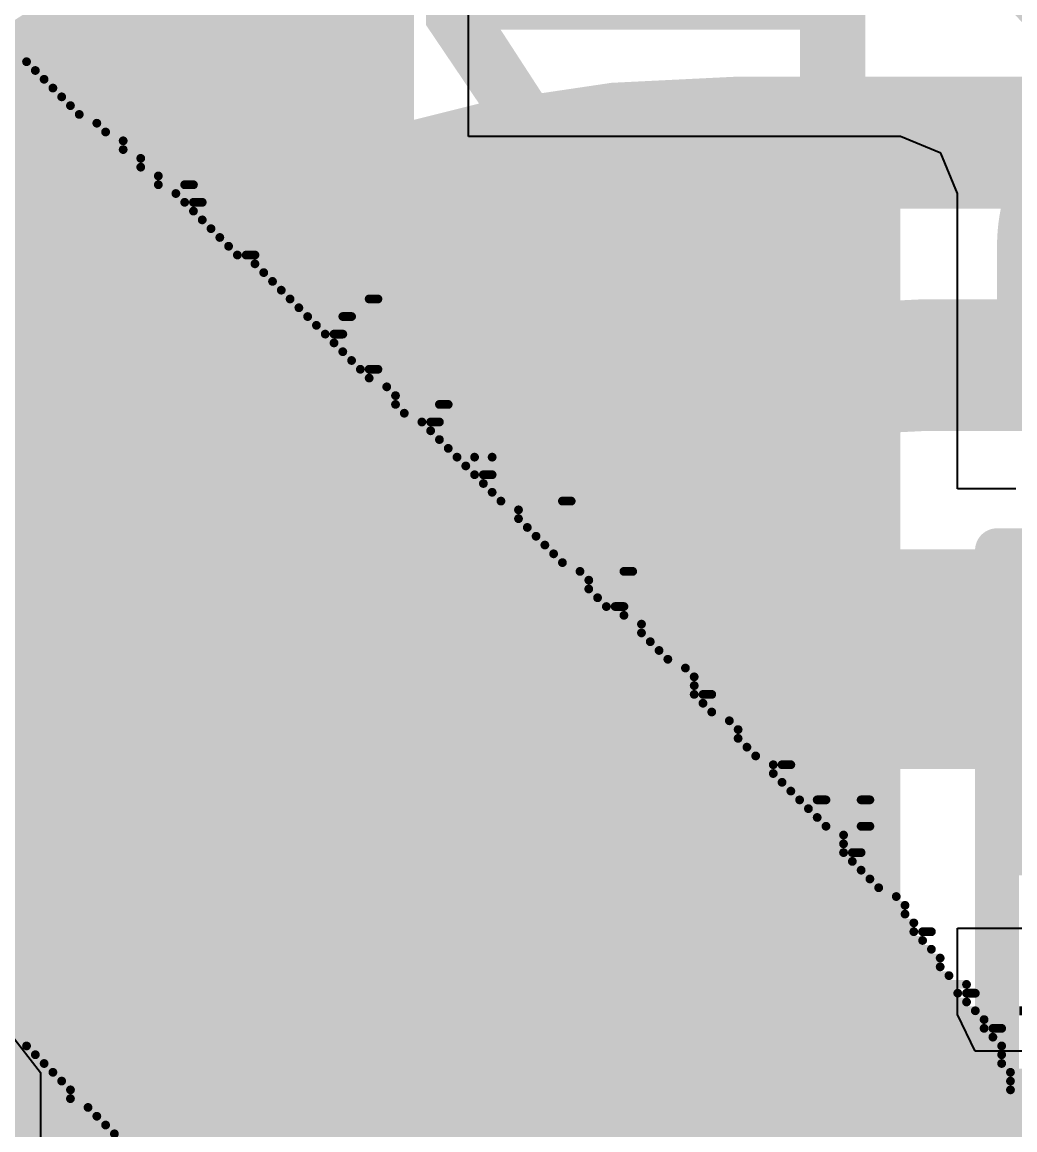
# Model space of a CAD drawing. Header units: inches. Extents: x -0.9 to 13.3, y -2.2 to 2.7.
# Drawn here: x 1.2109 to 1.3239, y -0.3026 to -0.1765 of the extents above; entities that cross this region are included whole.
import ezdxf

# ---------------------------------------------------------------- set-up
doc = ezdxf.new("R2010")
doc.units = ezdxf.units.IN
doc.header["$MEASUREMENT"] = 0
for name, color, linetype in [('Board Outline', 216, 'Continuous'), ('Bottom Layer', 5, 'Continuous'), ('Bottom Overlay', 54, 'Continuous'), ('Dimension', 6, 'Continuous'), ('Drill Drawing', 1, 'Continuous'), ('Top Layer', 1, 'Continuous'), ('Top Overlay', 2, 'Continuous'), ('Top Paste', 8, 'Continuous'), ('Top Solder', 216, 'Continuous'), ('Via Holes', 16, 'Continuous')]:
    doc.layers.add(name, color=color, linetype=linetype)
doc.styles.add('Arial', font='', dxfattribs={"height": 0.2})
doc.styles.add('Arial_Bold', font='', dxfattribs={"height": 0.2})
doc.styles.get('Arial').set_extended_font_data('Arial')
doc.styles.get('Arial_Bold').set_extended_font_data('Arial', bold=True)

# ---------------------------------------------------------------- blocks, each defined once
blk = doc.blocks.new('S______B______54')
at = {"layer": 'Top Layer'}
for points in [[(-0.045, -0.0175), (-0.045, 0.0175), (-0.015, 0.0175), (-0.015, -0.0175)], [(0.015, -0.0175), (0.015, 0.0175), (0.045, 0.0175), (0.045, -0.0175)]]:
    blk.add_hatch(color=1, dxfattribs=at).paths.add_polyline_path(points)
at = {"layer": 'Top Paste'}
for points in [[(-0.045, -0.0175), (-0.045, 0.0175), (-0.015, 0.0175), (-0.015, -0.0175)], [(0.015, -0.0175), (0.015, 0.0175), (0.045, 0.0175), (0.045, -0.0175)]]:
    blk.add_hatch(color=8, dxfattribs=at).paths.add_polyline_path(points)
at = {"layer": 'Top Solder'}
for points in [[(-0.049, -0.0215), (-0.049, 0.0215), (-0.011, 0.0215), (-0.011, -0.0215)], [(0.011, -0.0215), (0.011, 0.0215), (0.049, 0.0215), (0.049, -0.0215)]]:
    blk.add_hatch(color=216, dxfattribs=at).paths.add_polyline_path(points)
at = {"layer": 'Top Overlay'}
for points in [[(-0.05, 0.022, 0.005, 0.005, 0), (-0.05, -0.022, 0.005, 0.005, 0)], [(-0.05, 0.022, 0.005, 0.005, 0), (0.05, 0.022, 0.005, 0.005, 0)], [(0.05, 0.022, 0.005, 0.005, 0), (0.05, -0.022, 0.005, 0.005, 0)], [(-0.05, -0.022, 0.005, 0.005, 0), (0.05, -0.022, 0.005, 0.005, 0)]]:
    blk.add_lwpolyline(points, format="xyseb", dxfattribs=at)
for points in [[(-0.05125, 0.022, 0.0025, 0.0025, 1), (-0.04875, 0.022, 0.0025, 0.0025, 1)], [(-0.05125, 0.022, 0.0025, 0.0025, 1), (-0.04875, 0.022, 0.0025, 0.0025, 1)], [(0.04875, 0.022, 0.0025, 0.0025, 1), (0.05125, 0.022, 0.0025, 0.0025, 1)], [(0.04875, 0.022, 0.0025, 0.0025, 1), (0.05125, 0.022, 0.0025, 0.0025, 1)], [(-0.05125, -0.022, 0.0025, 0.0025, 1), (-0.04875, -0.022, 0.0025, 0.0025, 1)], [(-0.05125, -0.022, 0.0025, 0.0025, 1), (-0.04875, -0.022, 0.0025, 0.0025, 1)], [(0.04875, -0.022, 0.0025, 0.0025, 1), (0.05125, -0.022, 0.0025, 0.0025, 1)], [(0.04875, -0.022, 0.0025, 0.0025, 1), (0.05125, -0.022, 0.0025, 0.0025, 1)]]:
    blk.add_lwpolyline(points, format="xyseb", close=True, dxfattribs=at)
blk = doc.blocks.new('S______B______55')
at = {"layer": 'Top Layer'}
for points in [[(-0.045, -0.0175), (-0.045, 0.0175), (-0.015, 0.0175), (-0.015, -0.0175)], [(0.015, -0.0175), (0.015, 0.0175), (0.045, 0.0175), (0.045, -0.0175)]]:
    blk.add_hatch(color=1, dxfattribs=at).paths.add_polyline_path(points)
at = {"layer": 'Top Paste'}
for points in [[(-0.045, -0.0175), (-0.045, 0.0175), (-0.015, 0.0175), (-0.015, -0.0175)], [(0.015, -0.0175), (0.015, 0.0175), (0.045, 0.0175), (0.045, -0.0175)]]:
    blk.add_hatch(color=8, dxfattribs=at).paths.add_polyline_path(points)
at = {"layer": 'Top Solder'}
for points in [[(-0.049, -0.0215), (-0.049, 0.0215), (-0.011, 0.0215), (-0.011, -0.0215)], [(0.011, -0.0215), (0.011, 0.0215), (0.049, 0.0215), (0.049, -0.0215)]]:
    blk.add_hatch(color=216, dxfattribs=at).paths.add_polyline_path(points)
at = {"layer": 'Top Overlay'}
for points in [[(-0.05, 0.022, 0.005, 0.005, 0), (-0.05, -0.022, 0.005, 0.005, 0)], [(-0.05, 0.022, 0.005, 0.005, 0), (0.05, 0.022, 0.005, 0.005, 0)], [(0.05, 0.022, 0.005, 0.005, 0), (0.05, -0.022, 0.005, 0.005, 0)], [(-0.05, -0.022, 0.005, 0.005, 0), (0.05, -0.022, 0.005, 0.005, 0)]]:
    blk.add_lwpolyline(points, format="xyseb", dxfattribs=at)
for points in [[(-0.05125, 0.022, 0.0025, 0.0025, 1), (-0.04875, 0.022, 0.0025, 0.0025, 1)], [(-0.05125, 0.022, 0.0025, 0.0025, 1), (-0.04875, 0.022, 0.0025, 0.0025, 1)], [(0.04875, 0.022, 0.0025, 0.0025, 1), (0.05125, 0.022, 0.0025, 0.0025, 1)], [(0.04875, 0.022, 0.0025, 0.0025, 1), (0.05125, 0.022, 0.0025, 0.0025, 1)], [(-0.05125, -0.022, 0.0025, 0.0025, 1), (-0.04875, -0.022, 0.0025, 0.0025, 1)], [(-0.05125, -0.022, 0.0025, 0.0025, 1), (-0.04875, -0.022, 0.0025, 0.0025, 1)], [(0.04875, -0.022, 0.0025, 0.0025, 1), (0.05125, -0.022, 0.0025, 0.0025, 1)], [(0.04875, -0.022, 0.0025, 0.0025, 1), (0.05125, -0.022, 0.0025, 0.0025, 1)]]:
    blk.add_lwpolyline(points, format="xyseb", close=True, dxfattribs=at)
blk = doc.blocks.new('R___0603_56')
at = {"layer": 'Top Layer'}
for points in [[(-0.015, 0.0175), (-0.015, -0.0175), (-0.045, -0.0175), (-0.045, 0.0175)], [(0.045, 0.0175), (0.045, -0.0175), (0.015, -0.0175), (0.015, 0.0175)]]:
    blk.add_hatch(color=1, dxfattribs=at).paths.add_polyline_path(points)
at = {"layer": 'Top Paste'}
for points in [[(-0.015, 0.0175), (-0.015, -0.0175), (-0.045, -0.0175), (-0.045, 0.0175)], [(0.045, 0.0175), (0.045, -0.0175), (0.015, -0.0175), (0.015, 0.0175)]]:
    blk.add_hatch(color=8, dxfattribs=at).paths.add_polyline_path(points)
at = {"layer": 'Top Solder'}
for points in [[(-0.011, 0.0215), (-0.011, -0.0215), (-0.049, -0.0215), (-0.049, 0.0215)], [(0.049, 0.0215), (0.049, -0.0215), (0.011, -0.0215), (0.011, 0.0215)]]:
    blk.add_hatch(color=216, dxfattribs=at).paths.add_polyline_path(points)
at = {"layer": 'Top Overlay'}
for points in [[(-0.048, 0.021, 0.005, 0.005, 0), (0.048, 0.021, 0.005, 0.005, 0)], [(-0.048, 0.021, 0.005, 0.005, 0), (-0.048, -0.021, 0.005, 0.005, 0)], [(0.048, 0.021, 0.005, 0.005, 0), (0.048, -0.021, 0.005, 0.005, 0)], [(-0.048, -0.021, 0.005, 0.005, 0), (0.048, -0.021, 0.005, 0.005, 0)]]:
    blk.add_lwpolyline(points, format="xyseb", dxfattribs=at)
for points in [[(-0.04925, 0.021, 0.0025, 0.0025, 1), (-0.04675, 0.021, 0.0025, 0.0025, 1)], [(-0.04925, 0.021, 0.0025, 0.0025, 1), (-0.04675, 0.021, 0.0025, 0.0025, 1)], [(0.04675, 0.021, 0.0025, 0.0025, 1), (0.04925, 0.021, 0.0025, 0.0025, 1)], [(0.04675, 0.021, 0.0025, 0.0025, 1), (0.04925, 0.021, 0.0025, 0.0025, 1)], [(-0.04925, -0.021, 0.0025, 0.0025, 1), (-0.04675, -0.021, 0.0025, 0.0025, 1)], [(-0.04925, -0.021, 0.0025, 0.0025, 1), (-0.04675, -0.021, 0.0025, 0.0025, 1)], [(0.04675, -0.021, 0.0025, 0.0025, 1), (0.04925, -0.021, 0.0025, 0.0025, 1)], [(0.04675, -0.021, 0.0025, 0.0025, 1), (0.04925, -0.021, 0.0025, 0.0025, 1)]]:
    blk.add_lwpolyline(points, format="xyseb", close=True, dxfattribs=at)
blk = doc.blocks.new('R___0603_57')
at = {"layer": 'Top Layer'}
for points in [[(-0.015, 0.0175), (-0.015, -0.0175), (-0.045, -0.0175), (-0.045, 0.0175)], [(0.045, 0.0175), (0.045, -0.0175), (0.015, -0.0175), (0.015, 0.0175)]]:
    blk.add_hatch(color=1, dxfattribs=at).paths.add_polyline_path(points)
at = {"layer": 'Top Paste'}
for points in [[(-0.015, 0.0175), (-0.015, -0.0175), (-0.045, -0.0175), (-0.045, 0.0175)], [(0.045, 0.0175), (0.045, -0.0175), (0.015, -0.0175), (0.015, 0.0175)]]:
    blk.add_hatch(color=8, dxfattribs=at).paths.add_polyline_path(points)
at = {"layer": 'Top Solder'}
for points in [[(-0.011, 0.0215), (-0.011, -0.0215), (-0.049, -0.0215), (-0.049, 0.0215)], [(0.049, 0.0215), (0.049, -0.0215), (0.011, -0.0215), (0.011, 0.0215)]]:
    blk.add_hatch(color=216, dxfattribs=at).paths.add_polyline_path(points)
at = {"layer": 'Top Overlay'}
for points in [[(-0.048, 0.021, 0.005, 0.005, 0), (-0.048, -0.021, 0.005, 0.005, 0)], [(-0.048, 0.021, 0.005, 0.005, 0), (0.048, 0.021, 0.005, 0.005, 0)], [(0.048, 0.021, 0.005, 0.005, 0), (0.048, -0.021, 0.005, 0.005, 0)], [(-0.048, -0.021, 0.005, 0.005, 0), (0.048, -0.021, 0.005, 0.005, 0)]]:
    blk.add_lwpolyline(points, format="xyseb", dxfattribs=at)
for points in [[(-0.04925, 0.021, 0.0025, 0.0025, 1), (-0.04675, 0.021, 0.0025, 0.0025, 1)], [(-0.04925, 0.021, 0.0025, 0.0025, 1), (-0.04675, 0.021, 0.0025, 0.0025, 1)], [(0.04675, 0.021, 0.0025, 0.0025, 1), (0.04925, 0.021, 0.0025, 0.0025, 1)], [(0.04675, 0.021, 0.0025, 0.0025, 1), (0.04925, 0.021, 0.0025, 0.0025, 1)], [(-0.04925, -0.021, 0.0025, 0.0025, 1), (-0.04675, -0.021, 0.0025, 0.0025, 1)], [(-0.04925, -0.021, 0.0025, 0.0025, 1), (-0.04675, -0.021, 0.0025, 0.0025, 1)], [(0.04675, -0.021, 0.0025, 0.0025, 1), (0.04925, -0.021, 0.0025, 0.0025, 1)], [(0.04675, -0.021, 0.0025, 0.0025, 1), (0.04925, -0.021, 0.0025, 0.0025, 1)]]:
    blk.add_lwpolyline(points, format="xyseb", close=True, dxfattribs=at)

msp = doc.modelspace()

# ---------------------------------------------------------------- hatches: boundary and pattern name
at = {"layer": 'Bottom Layer'}
h = msp.add_hatch(color=5, dxfattribs=at)
edge = h.paths.add_edge_path()
edge.add_arc((1.2902784, -0.2907732), 0.011811, 0, 360)
at = {"layer": 'Top Layer'}
for points in [[(1.2145042, -0.2320467), (1.3108768, -0.2320467), (1.3108768, -0.1960467), (1.2145042, -0.1960467)], [(1.2712205, -0.3340467), (1.3108767, -0.3340467), (1.3108767, -0.1979201), (1.2712205, -0.1979201)]]:
    msp.add_hatch(color=1, dxfattribs=at).paths.add_polyline_path(points)
h = msp.add_hatch(color=1, dxfattribs=at)
edge = h.paths.add_edge_path()
edge.add_arc((1.2902784, -0.2907732), 0.011811, 0, 360)
at = {"layer": 'Via Holes'}
h = msp.add_hatch(color=7, dxfattribs=at)
edge = h.paths.add_edge_path()
edge.add_arc((1.2902784, -0.2907732), 0.0059055, 0, 360)

# ---------------------------------------------------------------- linework, layer by layer
at = {"layer": 'Board Outline'}
msp.add_lwpolyline([(1.9986701, 0.2156704, 0.01, 0.01, -1.122171366645898), (-0.011594, -1.5132862, 0.01, 0.01, 0)], format="xyseb", dxfattribs=at)
at = {"layer": 'Bottom Layer'}
for points in [[(1.2000876, -0.1942375, 0.015, 0.015, -0.198912367379658), (1.2707983, -0.1649482, 0.015, 0.015, 0)], [(1.1960542, -0.230017, 0.015, 0.015, -0.198912231996713), (1.292038, -0.1902592, 0.015, 0.015, 0)], [(1.2920381, -0.1902592, 0.015, 0.015, 0), (1.4503676, -0.1902592, 0.015, 0.015, 0)], [(1.1971737, -0.2638207, 0.015, 0.015, -0.198912144272294), (1.3136608, -0.2155702, 0.015, 0.015, 0)], [(1.3136608, -0.2155702, 0.015, 0.015, 0), (1.4825632, -0.2155702, 0.015, 0.015, 0)], [(1.2337348, -0.278336, 0.025, 0.025, -0.198912367379658), (1.3044455, -0.2490467, 0.025, 0.025, 0)], [(1.3044455, -0.2490467, 0.025, 0.025, 0), (1.446651, -0.2490467, 0.025, 0.025, 0)], [(0.85663, -0.6554408, 0.025, 0.025, 0), (1.2337348, -0.278336, 0.025, 0.025, 0)], [(1.2902784, -0.5246253, 0.04, 0.04, 0), (1.2902784, -0.2907732, 0.04, 0.04, 0)]]:
    msp.add_lwpolyline(points, format="xyseb", dxfattribs=at)
for points in [[(1.288288, -0.1902592, 0.0075, 0.0075, 1), (1.295788, -0.1902592, 0.0075, 0.0075, 1)], [(1.2882881, -0.1902592, 0.0075, 0.0075, 1), (1.2957881, -0.1902592, 0.0075, 0.0075, 1)], [(1.3099108, -0.2155702, 0.0075, 0.0075, 1), (1.3174108, -0.2155702, 0.0075, 0.0075, 1)], [(1.3099108, -0.2155702, 0.0075, 0.0075, 1), (1.3174108, -0.2155702, 0.0075, 0.0075, 1)], [(1.2981955, -0.2490467, 0.0125, 0.0125, 1), (1.3106955, -0.2490467, 0.0125, 0.0125, 1)], [(1.2981955, -0.2490467, 0.0125, 0.0125, 1), (1.3106955, -0.2490467, 0.0125, 0.0125, 1)], [(1.2274848, -0.278336, 0.0125, 0.0125, 1), (1.2399848, -0.278336, 0.0125, 0.0125, 1)], [(1.2274848, -0.278336, 0.0125, 0.0125, 1), (1.2399848, -0.278336, 0.0125, 0.0125, 1)], [(1.2802784, -0.2907732, 0.02, 0.02, 1), (1.3002784, -0.2907732, 0.02, 0.02, 1)]]:
    msp.add_lwpolyline(points, format="xyseb", close=True, dxfattribs=at)
at = {"layer": 'Bottom Overlay'}
for points in [[(1.0414044, -0.1800467, 0.001, 0.001, 0), (1.2104044, -0.1800467, 0.001, 0.001, 0)], [(1.0434044, -0.1810467, 0.001, 0.001, 0), (1.2114044, -0.1810467, 0.001, 0.001, 0)], [(1.0464044, -0.1820467, 0.001, 0.001, 0), (1.2124044, -0.1820467, 0.001, 0.001, 0)], [(1.0484044, -0.1830467, 0.001, 0.001, 0), (1.2134044, -0.1830467, 0.001, 0.001, 0)], [(1.0504044, -0.1840467, 0.001, 0.001, 0), (1.2144044, -0.1840467, 0.001, 0.001, 0)], [(1.0534044, -0.1850467, 0.001, 0.001, 0), (1.2154044, -0.1850467, 0.001, 0.001, 0)], [(1.0554044, -0.1860467, 0.001, 0.001, 0), (1.2164044, -0.1860467, 0.001, 0.001, 0)], [(1.0574044, -0.1870467, 0.001, 0.001, 0), (1.2174044, -0.1870467, 0.001, 0.001, 0)], [(1.0604044, -0.1880467, 0.001, 0.001, 0), (1.2194044, -0.1880467, 0.001, 0.001, 0)], [(1.0614044, -0.1890467, 0.001, 0.001, 0), (1.2204044, -0.1890467, 0.001, 0.001, 0)], [(1.0644044, -0.1900467, 0.001, 0.001, 0), (1.2224044, -0.1900467, 0.001, 0.001, 0)], [(1.0664044, -0.1910467, 0.001, 0.001, 0), (1.2224044, -0.1910467, 0.001, 0.001, 0)], [(1.0684044, -0.1920467, 0.001, 0.001, 0), (1.2244044, -0.1920467, 0.001, 0.001, 0)], [(1.0704044, -0.1930467, 0.001, 0.001, 0), (1.2244044, -0.1930467, 0.001, 0.001, 0)], [(1.0724044, -0.1940467, 0.001, 0.001, 0), (1.2264044, -0.1940467, 0.001, 0.001, 0)], [(1.0744044, -0.1950467, 0.001, 0.001, 0), (1.2264044, -0.1950467, 0.001, 0.001, 0)], [(1.2294044, -0.1950467, 0.001, 0.001, 0), (1.2304044, -0.1950467, 0.001, 0.001, 0)], [(1.0754044, -0.1960467, 0.001, 0.001, 0), (1.2284044, -0.1960467, 0.001, 0.001, 0)], [(1.0774044, -0.1970467, 0.001, 0.001, 0), (1.2294044, -0.1970467, 0.001, 0.001, 0)], [(1.2304044, -0.1970467, 0.001, 0.001, 0), (1.2314044, -0.1970467, 0.001, 0.001, 0)], [(1.0804044, -0.1980467, 0.001, 0.001, 0), (1.2304044, -0.1980467, 0.001, 0.001, 0)], [(1.0814044, -0.1990467, 0.001, 0.001, 0), (1.2314044, -0.1990467, 0.001, 0.001, 0)], [(1.0824044, -0.2000467, 0.001, 0.001, 0), (1.2324044, -0.2000467, 0.001, 0.001, 0)], [(1.0804044, -0.2020467, 0.001, 0.001, 0), (1.2344044, -0.2020467, 0.001, 0.001, 0)], [(1.0814044, -0.2010467, 0.001, 0.001, 0), (1.2334044, -0.2010467, 0.001, 0.001, 0)], [(1.0804044, -0.2030467, 0.001, 0.001, 0), (1.2354044, -0.2030467, 0.001, 0.001, 0)], [(1.2364044, -0.2030467, 0.001, 0.001, 0), (1.2374044, -0.2030467, 0.001, 0.001, 0)], [(1.0794044, -0.2040467, 0.001, 0.001, 0), (1.2374044, -0.2040467, 0.001, 0.001, 0)], [(1.0794044, -0.2050467, 0.001, 0.001, 0), (1.2384044, -0.2050467, 0.001, 0.001, 0)], [(1.0774044, -0.2070467, 0.001, 0.001, 0), (1.2404044, -0.2070467, 0.001, 0.001, 0)], [(1.0784044, -0.2060467, 0.001, 0.001, 0), (1.2394044, -0.2060467, 0.001, 0.001, 0)], [(1.0774044, -0.2080467, 0.001, 0.001, 0), (1.2414044, -0.2080467, 0.001, 0.001, 0)], [(1.2504044, -0.2080467, 0.001, 0.001, 0), (1.2514044, -0.2080467, 0.001, 0.001, 0)], [(1.0764044, -0.2090467, 0.001, 0.001, 0), (1.2424044, -0.2090467, 0.001, 0.001, 0)], [(1.1024044, -0.2100467, 0.001, 0.001, 0), (1.2434044, -0.2100467, 0.001, 0.001, 0)], [(1.2474044, -0.2100467, 0.001, 0.001, 0), (1.2484044, -0.2100467, 0.001, 0.001, 0)], [(1.1044044, -0.2110467, 0.001, 0.001, 0), (1.2444044, -0.2110467, 0.001, 0.001, 0)], [(1.1064044, -0.2120467, 0.001, 0.001, 0), (1.2454044, -0.2120467, 0.001, 0.001, 0)], [(1.2464044, -0.2120467, 0.001, 0.001, 0), (1.2474044, -0.2120467, 0.001, 0.001, 0)], [(1.1074044, -0.2130467, 0.001, 0.001, 0), (1.2464044, -0.2130467, 0.001, 0.001, 0)], [(1.1104044, -0.2140467, 0.001, 0.001, 0), (1.2474044, -0.2140467, 0.001, 0.001, 0)], [(1.1114044, -0.2150467, 0.001, 0.001, 0), (1.2484044, -0.2150467, 0.001, 0.001, 0)], [(1.1134044, -0.2160467, 0.001, 0.001, 0), (1.2494044, -0.2160467, 0.001, 0.001, 0)], [(1.1144044, -0.2170467, 0.001, 0.001, 0), (1.2504044, -0.2170467, 0.001, 0.001, 0)], [(1.2504044, -0.2160467, 0.001, 0.001, 0), (1.2514044, -0.2160467, 0.001, 0.001, 0)], [(1.1164044, -0.2180467, 0.001, 0.001, 0), (1.2524044, -0.2180467, 0.001, 0.001, 0)], [(1.1184044, -0.2190467, 0.001, 0.001, 0), (1.2534044, -0.2190467, 0.001, 0.001, 0)], [(1.1194044, -0.2200467, 0.001, 0.001, 0), (1.2534044, -0.2200467, 0.001, 0.001, 0)], [(1.1214044, -0.2210467, 0.001, 0.001, 0), (1.2544044, -0.2210467, 0.001, 0.001, 0)], [(1.2584044, -0.2200467, 0.001, 0.001, 0), (1.2594044, -0.2200467, 0.001, 0.001, 0)], [(1.1224044, -0.2220467, 0.001, 0.001, 0), (1.2564044, -0.2220467, 0.001, 0.001, 0)], [(1.2574044, -0.2220467, 0.001, 0.001, 0), (1.2584044, -0.2220467, 0.001, 0.001, 0)], [(1.1244044, -0.2230467, 0.001, 0.001, 0), (1.2574044, -0.2230467, 0.001, 0.001, 0)], [(1.1254044, -0.2240467, 0.001, 0.001, 0), (1.2584044, -0.2240467, 0.001, 0.001, 0)], [(1.1274044, -0.2250467, 0.001, 0.001, 0), (1.2594044, -0.2250467, 0.001, 0.001, 0)], [(1.1294044, -0.2260467, 0.001, 0.001, 0), (1.2604044, -0.2260467, 0.001, 0.001, 0)], [(1.2624044, -0.2260467, 0.001, 0.001, 0), (1.2644044, -0.2260467, 0.001, 0.001, 0)], [(1.1304044, -0.2270467, 0.001, 0.001, 0), (1.2614044, -0.2270467, 0.001, 0.001, 0)], [(1.1324044, -0.2280467, 0.001, 0.001, 0), (1.2624044, -0.2280467, 0.001, 0.001, 0)], [(1.2634044, -0.2280467, 0.001, 0.001, 0), (1.2644044, -0.2280467, 0.001, 0.001, 0)], [(1.1344044, -0.2290467, 0.001, 0.001, 0), (1.2634044, -0.2290467, 0.001, 0.001, 0)], [(1.1354044, -0.2300467, 0.001, 0.001, 0), (1.2644044, -0.2300467, 0.001, 0.001, 0)], [(1.1374044, -0.2310467, 0.001, 0.001, 0), (1.2654044, -0.2310467, 0.001, 0.001, 0)], [(1.2724044, -0.2310467, 0.001, 0.001, 0), (1.2734044, -0.2310467, 0.001, 0.001, 0)], [(1.1384044, -0.2320467, 0.001, 0.001, 0), (1.2674044, -0.2320467, 0.001, 0.001, 0)], [(1.1394044, -0.2330467, 0.001, 0.001, 0), (1.2674044, -0.2330467, 0.001, 0.001, 0)], [(1.1414044, -0.2340467, 0.001, 0.001, 0), (1.2684044, -0.2340467, 0.001, 0.001, 0)], [(1.1424044, -0.2350467, 0.001, 0.001, 0), (1.2694044, -0.2350467, 0.001, 0.001, 0)], [(1.1434044, -0.2360467, 0.001, 0.001, 0), (1.2704044, -0.2360467, 0.001, 0.001, 0)], [(1.1454044, -0.2370467, 0.001, 0.001, 0), (1.2714044, -0.2370467, 0.001, 0.001, 0)], [(1.1474044, -0.2380467, 0.001, 0.001, 0), (1.2724044, -0.2380467, 0.001, 0.001, 0)], [(1.1484044, -0.2390467, 0.001, 0.001, 0), (1.2744044, -0.2390467, 0.001, 0.001, 0)], [(1.2794044, -0.2390467, 0.001, 0.001, 0), (1.2804044, -0.2390467, 0.001, 0.001, 0)], [(1.1504044, -0.2400467, 0.001, 0.001, 0), (1.2754044, -0.2400467, 0.001, 0.001, 0)], [(1.1514044, -0.2410467, 0.001, 0.001, 0), (1.2754044, -0.2410467, 0.001, 0.001, 0)], [(1.1534044, -0.2420467, 0.001, 0.001, 0), (1.2764044, -0.2420467, 0.001, 0.001, 0)], [(1.1544044, -0.2430467, 0.001, 0.001, 0), (1.2774044, -0.2430467, 0.001, 0.001, 0)], [(1.2784044, -0.2430467, 0.001, 0.001, 0), (1.2794044, -0.2430467, 0.001, 0.001, 0)], [(1.1554044, -0.2440467, 0.001, 0.001, 0), (1.2794044, -0.2440467, 0.001, 0.001, 0)], [(1.1564044, -0.2450467, 0.001, 0.001, 0), (1.2814044, -0.2450467, 0.001, 0.001, 0)], [(1.1584044, -0.2460467, 0.001, 0.001, 0), (1.2814044, -0.2460467, 0.001, 0.001, 0)], [(1.1594044, -0.2470467, 0.001, 0.001, 0), (1.2824044, -0.2470467, 0.001, 0.001, 0)], [(1.1604044, -0.2480467, 0.001, 0.001, 0), (1.2834044, -0.2480467, 0.001, 0.001, 0)], [(1.1624044, -0.2490467, 0.001, 0.001, 0), (1.2844044, -0.2490467, 0.001, 0.001, 0)], [(1.1634044, -0.2500467, 0.001, 0.001, 0), (1.2864044, -0.2500467, 0.001, 0.001, 0)], [(1.1644044, -0.2510467, 0.001, 0.001, 0), (1.2874044, -0.2510467, 0.001, 0.001, 0)], [(1.1654044, -0.2520467, 0.001, 0.001, 0), (1.2874044, -0.2520467, 0.001, 0.001, 0)], [(1.1674044, -0.2530467, 0.001, 0.001, 0), (1.2874044, -0.2530467, 0.001, 0.001, 0)], [(1.2884044, -0.2530467, 0.001, 0.001, 0), (1.2894044, -0.2530467, 0.001, 0.001, 0)], [(1.1684044, -0.2540467, 0.001, 0.001, 0), (1.2884044, -0.2540467, 0.001, 0.001, 0)], [(1.1694044, -0.2550467, 0.001, 0.001, 0), (1.2894044, -0.2550467, 0.001, 0.001, 0)], [(1.1704044, -0.2560467, 0.001, 0.001, 0), (1.2914044, -0.2560467, 0.001, 0.001, 0)], [(1.1724044, -0.2570467, 0.001, 0.001, 0), (1.2924044, -0.2570467, 0.001, 0.001, 0)], [(1.1724044, -0.2580467, 0.001, 0.001, 0), (1.2924044, -0.2580467, 0.001, 0.001, 0)], [(1.1744044, -0.2590467, 0.001, 0.001, 0), (1.2934044, -0.2590467, 0.001, 0.001, 0)], [(1.1764044, -0.2600467, 0.001, 0.001, 0), (1.2944044, -0.2600467, 0.001, 0.001, 0)], [(1.1774044, -0.2610467, 0.001, 0.001, 0), (1.2964044, -0.2610467, 0.001, 0.001, 0)], [(1.2974044, -0.2610467, 0.001, 0.001, 0), (1.2984044, -0.2610467, 0.001, 0.001, 0)], [(1.1784044, -0.2620467, 0.001, 0.001, 0), (1.2964044, -0.2620467, 0.001, 0.001, 0)], [(1.1784044, -0.2630467, 0.001, 0.001, 0), (1.2974044, -0.2630467, 0.001, 0.001, 0)], [(1.1804044, -0.2640467, 0.001, 0.001, 0), (1.2984044, -0.2640467, 0.001, 0.001, 0)], [(1.1824044, -0.2650467, 0.001, 0.001, 0), (1.2994044, -0.2650467, 0.001, 0.001, 0)], [(1.3014044, -0.2650467, 0.001, 0.001, 0), (1.3024044, -0.2650467, 0.001, 0.001, 0)], [(1.3064044, -0.2650467, 0.001, 0.001, 0), (1.3074044, -0.2650467, 0.001, 0.001, 0)], [(1.1834044, -0.2660467, 0.001, 0.001, 0), (1.3004044, -0.2660467, 0.001, 0.001, 0)], [(1.1844044, -0.2670467, 0.001, 0.001, 0), (1.3014044, -0.2670467, 0.001, 0.001, 0)], [(1.1854044, -0.2680467, 0.001, 0.001, 0), (1.3024044, -0.2680467, 0.001, 0.001, 0)], [(1.3064044, -0.2680467, 0.001, 0.001, 0), (1.3074044, -0.2680467, 0.001, 0.001, 0)], [(1.1864044, -0.2690467, 0.001, 0.001, 0), (1.3044044, -0.2690467, 0.001, 0.001, 0)], [(1.1874044, -0.2700467, 0.001, 0.001, 0), (1.3044044, -0.2700467, 0.001, 0.001, 0)], [(1.1884044, -0.2710467, 0.001, 0.001, 0), (1.3044044, -0.2710467, 0.001, 0.001, 0)], [(1.3054044, -0.2710467, 0.001, 0.001, 0), (1.3064044, -0.2710467, 0.001, 0.001, 0)], [(1.1894044, -0.2720467, 0.001, 0.001, 0), (1.3054044, -0.2720467, 0.001, 0.001, 0)], [(1.1914044, -0.2730467, 0.001, 0.001, 0), (1.3064044, -0.2730467, 0.001, 0.001, 0)], [(1.1924044, -0.2740467, 0.001, 0.001, 0), (1.3074044, -0.2740467, 0.001, 0.001, 0)], [(1.1934044, -0.2750467, 0.001, 0.001, 0), (1.3084044, -0.2750467, 0.001, 0.001, 0)], [(1.1944044, -0.2760467, 0.001, 0.001, 0), (1.3104044, -0.2760467, 0.001, 0.001, 0)], [(1.1954044, -0.2770467, 0.001, 0.001, 0), (1.3114044, -0.2770467, 0.001, 0.001, 0)], [(1.1964044, -0.2780467, 0.001, 0.001, 0), (1.3114044, -0.2780467, 0.001, 0.001, 0)], [(1.1974044, -0.2790467, 0.001, 0.001, 0), (1.3124044, -0.2790467, 0.001, 0.001, 0)], [(1.1984044, -0.2800467, 0.001, 0.001, 0), (1.3124044, -0.2800467, 0.001, 0.001, 0)], [(1.3134044, -0.2800467, 0.001, 0.001, 0), (1.3144044, -0.2800467, 0.001, 0.001, 0)], [(1.1994044, -0.2810467, 0.001, 0.001, 0), (1.3134044, -0.2810467, 0.001, 0.001, 0)], [(1.2004044, -0.2820467, 0.001, 0.001, 0), (1.3144044, -0.2820467, 0.001, 0.001, 0)], [(1.2014044, -0.2830467, 0.001, 0.001, 0), (1.3154044, -0.2830467, 0.001, 0.001, 0)], [(1.2024044, -0.2840467, 0.001, 0.001, 0), (1.3154044, -0.2840467, 0.001, 0.001, 0)], [(1.2034044, -0.2850467, 0.001, 0.001, 0), (1.3164044, -0.2850467, 0.001, 0.001, 0)], [(1.2044044, -0.2860467, 0.001, 0.001, 0), (1.3184044, -0.2860467, 0.001, 0.001, 0)], [(1.2054044, -0.2870467, 0.001, 0.001, 0), (1.3174044, -0.2870467, 0.001, 0.001, 0)], [(1.3184044, -0.2870467, 0.001, 0.001, 0), (1.3194044, -0.2870467, 0.001, 0.001, 0)], [(1.2064044, -0.2880467, 0.001, 0.001, 0), (1.3184044, -0.2880467, 0.001, 0.001, 0)], [(1.2084044, -0.2890467, 0.001, 0.001, 0), (1.3194044, -0.2890467, 0.001, 0.001, 0)], [(1.3244044, -0.2890467, 0.001, 0.001, 0), (1.3254044, -0.2890467, 0.001, 0.001, 0)], [(1.2094044, -0.2900467, 0.001, 0.001, 0), (1.3204044, -0.2900467, 0.001, 0.001, 0)], [(1.2104044, -0.2910467, 0.001, 0.001, 0), (1.3204044, -0.2910467, 0.001, 0.001, 0)], [(1.3214044, -0.2910467, 0.001, 0.001, 0), (1.3224044, -0.2910467, 0.001, 0.001, 0)], [(1.2104044, -0.2920467, 0.001, 0.001, 0), (1.3214044, -0.2920467, 0.001, 0.001, 0)], [(1.2114044, -0.2930467, 0.001, 0.001, 0), (1.3224044, -0.2930467, 0.001, 0.001, 0)], [(1.2124044, -0.2940467, 0.001, 0.001, 0), (1.3224044, -0.2940467, 0.001, 0.001, 0)], [(1.2134044, -0.2950467, 0.001, 0.001, 0), (1.3224044, -0.2950467, 0.001, 0.001, 0)], [(1.2144044, -0.2960467, 0.001, 0.001, 0), (1.3234044, -0.2960467, 0.001, 0.001, 0)], [(1.2154044, -0.2970467, 0.001, 0.001, 0), (1.3234044, -0.2970467, 0.001, 0.001, 0)], [(1.2164044, -0.2980467, 0.001, 0.001, 0), (1.3234044, -0.2980467, 0.001, 0.001, 0)], [(1.2164044, -0.2990467, 0.001, 0.001, 0), (1.4284044, -0.2990467, 0.001, 0.001, 0)], [(1.3244044, -0.2980467, 0.001, 0.001, 0), (1.4284044, -0.2980467, 0.001, 0.001, 0)], [(1.2184044, -0.3000467, 0.001, 0.001, 0), (1.4284044, -0.3000467, 0.001, 0.001, 0)], [(1.2194044, -0.3010467, 0.001, 0.001, 0), (1.4294044, -0.3010467, 0.001, 0.001, 0)], [(1.2204044, -0.3020467, 0.001, 0.001, 0), (1.4294044, -0.3020467, 0.001, 0.001, 0)], [(1.2214044, -0.3030467, 0.001, 0.001, 0), (1.4294044, -0.3030467, 0.001, 0.001, 0)]]:
    msp.add_lwpolyline(points, format="xyseb", dxfattribs=at)
for points in [[(1.2111544, -0.1810467, 0.0005, 0.0005, 1), (1.2116544, -0.1810467, 0.0005, 0.0005, 1)], [(1.2121544, -0.1820467, 0.0005, 0.0005, 1), (1.2126544, -0.1820467, 0.0005, 0.0005, 1)], [(1.2131544, -0.1830467, 0.0005, 0.0005, 1), (1.2136544, -0.1830467, 0.0005, 0.0005, 1)], [(1.2141544, -0.1840467, 0.0005, 0.0005, 1), (1.2146544, -0.1840467, 0.0005, 0.0005, 1)], [(1.2151544, -0.1850467, 0.0005, 0.0005, 1), (1.2156544, -0.1850467, 0.0005, 0.0005, 1)], [(1.2161544, -0.1860467, 0.0005, 0.0005, 1), (1.2166544, -0.1860467, 0.0005, 0.0005, 1)], [(1.2171544, -0.1870467, 0.0005, 0.0005, 1), (1.2176544, -0.1870467, 0.0005, 0.0005, 1)], [(1.2191544, -0.1880467, 0.0005, 0.0005, 1), (1.2196544, -0.1880467, 0.0005, 0.0005, 1)], [(1.2201544, -0.1890467, 0.0005, 0.0005, 1), (1.2206544, -0.1890467, 0.0005, 0.0005, 1)], [(1.2221544, -0.1900467, 0.0005, 0.0005, 1), (1.2226544, -0.1900467, 0.0005, 0.0005, 1)], [(1.2221544, -0.1910467, 0.0005, 0.0005, 1), (1.2226544, -0.1910467, 0.0005, 0.0005, 1)], [(1.2241544, -0.1920467, 0.0005, 0.0005, 1), (1.2246544, -0.1920467, 0.0005, 0.0005, 1)], [(1.2241544, -0.1930467, 0.0005, 0.0005, 1), (1.2246544, -0.1930467, 0.0005, 0.0005, 1)], [(1.2261544, -0.1940467, 0.0005, 0.0005, 1), (1.2266544, -0.1940467, 0.0005, 0.0005, 1)], [(1.2261544, -0.1950467, 0.0005, 0.0005, 1), (1.2266544, -0.1950467, 0.0005, 0.0005, 1)], [(1.2291544, -0.1950467, 0.0005, 0.0005, 1), (1.2296544, -0.1950467, 0.0005, 0.0005, 1)], [(1.2301544, -0.1950467, 0.0005, 0.0005, 1), (1.2306544, -0.1950467, 0.0005, 0.0005, 1)], [(1.2281544, -0.1960467, 0.0005, 0.0005, 1), (1.2286544, -0.1960467, 0.0005, 0.0005, 1)], [(1.2291544, -0.1970467, 0.0005, 0.0005, 1), (1.2296544, -0.1970467, 0.0005, 0.0005, 1)], [(1.2301544, -0.1970467, 0.0005, 0.0005, 1), (1.2306544, -0.1970467, 0.0005, 0.0005, 1)], [(1.2311544, -0.1970467, 0.0005, 0.0005, 1), (1.2316544, -0.1970467, 0.0005, 0.0005, 1)], [(1.2301544, -0.1980467, 0.0005, 0.0005, 1), (1.2306544, -0.1980467, 0.0005, 0.0005, 1)], [(1.2311544, -0.1990467, 0.0005, 0.0005, 1), (1.2316544, -0.1990467, 0.0005, 0.0005, 1)], [(1.2321544, -0.2000467, 0.0005, 0.0005, 1), (1.2326544, -0.2000467, 0.0005, 0.0005, 1)], [(1.2331544, -0.2010467, 0.0005, 0.0005, 1), (1.2336544, -0.2010467, 0.0005, 0.0005, 1)], [(1.2341544, -0.2020467, 0.0005, 0.0005, 1), (1.2346544, -0.2020467, 0.0005, 0.0005, 1)], [(1.2351544, -0.2030467, 0.0005, 0.0005, 1), (1.2356544, -0.2030467, 0.0005, 0.0005, 1)], [(1.2361544, -0.2030467, 0.0005, 0.0005, 1), (1.2366544, -0.2030467, 0.0005, 0.0005, 1)], [(1.2371544, -0.2030467, 0.0005, 0.0005, 1), (1.2376544, -0.2030467, 0.0005, 0.0005, 1)], [(1.2371544, -0.2040467, 0.0005, 0.0005, 1), (1.2376544, -0.2040467, 0.0005, 0.0005, 1)], [(1.2381544, -0.2050467, 0.0005, 0.0005, 1), (1.2386544, -0.2050467, 0.0005, 0.0005, 1)], [(1.2391544, -0.2060467, 0.0005, 0.0005, 1), (1.2396544, -0.2060467, 0.0005, 0.0005, 1)], [(1.2401544, -0.2070467, 0.0005, 0.0005, 1), (1.2406544, -0.2070467, 0.0005, 0.0005, 1)], [(1.2411544, -0.2080467, 0.0005, 0.0005, 1), (1.2416544, -0.2080467, 0.0005, 0.0005, 1)], [(1.2501544, -0.2080467, 0.0005, 0.0005, 1), (1.2506544, -0.2080467, 0.0005, 0.0005, 1)], [(1.2511544, -0.2080467, 0.0005, 0.0005, 1), (1.2516544, -0.2080467, 0.0005, 0.0005, 1)], [(1.2421544, -0.2090467, 0.0005, 0.0005, 1), (1.2426544, -0.2090467, 0.0005, 0.0005, 1)], [(1.2431544, -0.2100467, 0.0005, 0.0005, 1), (1.2436544, -0.2100467, 0.0005, 0.0005, 1)], [(1.2471544, -0.2100467, 0.0005, 0.0005, 1), (1.2476544, -0.2100467, 0.0005, 0.0005, 1)], [(1.2481544, -0.2100467, 0.0005, 0.0005, 1), (1.2486544, -0.2100467, 0.0005, 0.0005, 1)], [(1.2441544, -0.2110467, 0.0005, 0.0005, 1), (1.2446544, -0.2110467, 0.0005, 0.0005, 1)], [(1.2451544, -0.2120467, 0.0005, 0.0005, 1), (1.2456544, -0.2120467, 0.0005, 0.0005, 1)], [(1.2461544, -0.2120467, 0.0005, 0.0005, 1), (1.2466544, -0.2120467, 0.0005, 0.0005, 1)], [(1.2471544, -0.2120467, 0.0005, 0.0005, 1), (1.2476544, -0.2120467, 0.0005, 0.0005, 1)], [(1.2461544, -0.2130467, 0.0005, 0.0005, 1), (1.2466544, -0.2130467, 0.0005, 0.0005, 1)], [(1.2471544, -0.2140467, 0.0005, 0.0005, 1), (1.2476544, -0.2140467, 0.0005, 0.0005, 1)], [(1.2481544, -0.2150467, 0.0005, 0.0005, 1), (1.2486544, -0.2150467, 0.0005, 0.0005, 1)], [(1.2491544, -0.2160467, 0.0005, 0.0005, 1), (1.2496544, -0.2160467, 0.0005, 0.0005, 1)], [(1.2501544, -0.2160467, 0.0005, 0.0005, 1), (1.2506544, -0.2160467, 0.0005, 0.0005, 1)], [(1.2501544, -0.2170467, 0.0005, 0.0005, 1), (1.2506544, -0.2170467, 0.0005, 0.0005, 1)], [(1.2511544, -0.2160467, 0.0005, 0.0005, 1), (1.2516544, -0.2160467, 0.0005, 0.0005, 1)], [(1.2521544, -0.2180467, 0.0005, 0.0005, 1), (1.2526544, -0.2180467, 0.0005, 0.0005, 1)], [(1.2531544, -0.2190467, 0.0005, 0.0005, 1), (1.2536544, -0.2190467, 0.0005, 0.0005, 1)], [(1.2531544, -0.2200467, 0.0005, 0.0005, 1), (1.2536544, -0.2200467, 0.0005, 0.0005, 1)], [(1.2541544, -0.2210467, 0.0005, 0.0005, 1), (1.2546544, -0.2210467, 0.0005, 0.0005, 1)], [(1.2581544, -0.2200467, 0.0005, 0.0005, 1), (1.2586544, -0.2200467, 0.0005, 0.0005, 1)], [(1.2591544, -0.2200467, 0.0005, 0.0005, 1), (1.2596544, -0.2200467, 0.0005, 0.0005, 1)], [(1.2561544, -0.2220467, 0.0005, 0.0005, 1), (1.2566544, -0.2220467, 0.0005, 0.0005, 1)], [(1.2571544, -0.2220467, 0.0005, 0.0005, 1), (1.2576544, -0.2220467, 0.0005, 0.0005, 1)], [(1.2581544, -0.2220467, 0.0005, 0.0005, 1), (1.2586544, -0.2220467, 0.0005, 0.0005, 1)], [(1.2571544, -0.2230467, 0.0005, 0.0005, 1), (1.2576544, -0.2230467, 0.0005, 0.0005, 1)], [(1.2581544, -0.2240467, 0.0005, 0.0005, 1), (1.2586544, -0.2240467, 0.0005, 0.0005, 1)], [(1.2591544, -0.2250467, 0.0005, 0.0005, 1), (1.2596544, -0.2250467, 0.0005, 0.0005, 1)], [(1.2601544, -0.2260467, 0.0005, 0.0005, 1), (1.2606544, -0.2260467, 0.0005, 0.0005, 1)], [(1.2621544, -0.2260467, 0.0005, 0.0005, 1), (1.2626544, -0.2260467, 0.0005, 0.0005, 1)], [(1.2641544, -0.2260467, 0.0005, 0.0005, 1), (1.2646544, -0.2260467, 0.0005, 0.0005, 1)], [(1.2611544, -0.2270467, 0.0005, 0.0005, 1), (1.2616544, -0.2270467, 0.0005, 0.0005, 1)], [(1.2621544, -0.2280467, 0.0005, 0.0005, 1), (1.2626544, -0.2280467, 0.0005, 0.0005, 1)], [(1.2631544, -0.2280467, 0.0005, 0.0005, 1), (1.2636544, -0.2280467, 0.0005, 0.0005, 1)], [(1.2641544, -0.2280467, 0.0005, 0.0005, 1), (1.2646544, -0.2280467, 0.0005, 0.0005, 1)], [(1.2631544, -0.2290467, 0.0005, 0.0005, 1), (1.2636544, -0.2290467, 0.0005, 0.0005, 1)], [(1.2641544, -0.2300467, 0.0005, 0.0005, 1), (1.2646544, -0.2300467, 0.0005, 0.0005, 1)], [(1.2651544, -0.2310467, 0.0005, 0.0005, 1), (1.2656544, -0.2310467, 0.0005, 0.0005, 1)], [(1.2721544, -0.2310467, 0.0005, 0.0005, 1), (1.2726544, -0.2310467, 0.0005, 0.0005, 1)], [(1.2731544, -0.2310467, 0.0005, 0.0005, 1), (1.2736544, -0.2310467, 0.0005, 0.0005, 1)], [(1.2671544, -0.2320467, 0.0005, 0.0005, 1), (1.2676544, -0.2320467, 0.0005, 0.0005, 1)], [(1.2671544, -0.2330467, 0.0005, 0.0005, 1), (1.2676544, -0.2330467, 0.0005, 0.0005, 1)], [(1.2681544, -0.2340467, 0.0005, 0.0005, 1), (1.2686544, -0.2340467, 0.0005, 0.0005, 1)], [(1.2691544, -0.2350467, 0.0005, 0.0005, 1), (1.2696544, -0.2350467, 0.0005, 0.0005, 1)], [(1.2701544, -0.2360467, 0.0005, 0.0005, 1), (1.2706544, -0.2360467, 0.0005, 0.0005, 1)], [(1.2711544, -0.2370467, 0.0005, 0.0005, 1), (1.2716544, -0.2370467, 0.0005, 0.0005, 1)], [(1.2721544, -0.2380467, 0.0005, 0.0005, 1), (1.2726544, -0.2380467, 0.0005, 0.0005, 1)], [(1.2741544, -0.2390467, 0.0005, 0.0005, 1), (1.2746544, -0.2390467, 0.0005, 0.0005, 1)], [(1.2791544, -0.2390467, 0.0005, 0.0005, 1), (1.2796544, -0.2390467, 0.0005, 0.0005, 1)], [(1.2801544, -0.2390467, 0.0005, 0.0005, 1), (1.2806544, -0.2390467, 0.0005, 0.0005, 1)], [(1.2751544, -0.2400467, 0.0005, 0.0005, 1), (1.2756544, -0.2400467, 0.0005, 0.0005, 1)], [(1.2751544, -0.2410467, 0.0005, 0.0005, 1), (1.2756544, -0.2410467, 0.0005, 0.0005, 1)], [(1.2761544, -0.2420467, 0.0005, 0.0005, 1), (1.2766544, -0.2420467, 0.0005, 0.0005, 1)], [(1.2771544, -0.2430467, 0.0005, 0.0005, 1), (1.2776544, -0.2430467, 0.0005, 0.0005, 1)], [(1.2781544, -0.2430467, 0.0005, 0.0005, 1), (1.2786544, -0.2430467, 0.0005, 0.0005, 1)], [(1.2791544, -0.2430467, 0.0005, 0.0005, 1), (1.2796544, -0.2430467, 0.0005, 0.0005, 1)], [(1.2791544, -0.2440467, 0.0005, 0.0005, 1), (1.2796544, -0.2440467, 0.0005, 0.0005, 1)], [(1.2811544, -0.2450467, 0.0005, 0.0005, 1), (1.2816544, -0.2450467, 0.0005, 0.0005, 1)], [(1.2811544, -0.2460467, 0.0005, 0.0005, 1), (1.2816544, -0.2460467, 0.0005, 0.0005, 1)], [(1.2821544, -0.2470467, 0.0005, 0.0005, 1), (1.2826544, -0.2470467, 0.0005, 0.0005, 1)], [(1.2831544, -0.2480467, 0.0005, 0.0005, 1), (1.2836544, -0.2480467, 0.0005, 0.0005, 1)], [(1.2841544, -0.2490467, 0.0005, 0.0005, 1), (1.2846544, -0.2490467, 0.0005, 0.0005, 1)], [(1.2861544, -0.2500467, 0.0005, 0.0005, 1), (1.2866544, -0.2500467, 0.0005, 0.0005, 1)], [(1.2871544, -0.2510467, 0.0005, 0.0005, 1), (1.2876544, -0.2510467, 0.0005, 0.0005, 1)], [(1.2871544, -0.2520467, 0.0005, 0.0005, 1), (1.2876544, -0.2520467, 0.0005, 0.0005, 1)], [(1.2871544, -0.2530467, 0.0005, 0.0005, 1), (1.2876544, -0.2530467, 0.0005, 0.0005, 1)], [(1.2881544, -0.2530467, 0.0005, 0.0005, 1), (1.2886544, -0.2530467, 0.0005, 0.0005, 1)], [(1.2891544, -0.2530467, 0.0005, 0.0005, 1), (1.2896544, -0.2530467, 0.0005, 0.0005, 1)], [(1.2881544, -0.2540467, 0.0005, 0.0005, 1), (1.2886544, -0.2540467, 0.0005, 0.0005, 1)], [(1.2891544, -0.2550467, 0.0005, 0.0005, 1), (1.2896544, -0.2550467, 0.0005, 0.0005, 1)], [(1.2911544, -0.2560467, 0.0005, 0.0005, 1), (1.2916544, -0.2560467, 0.0005, 0.0005, 1)], [(1.2921544, -0.2570467, 0.0005, 0.0005, 1), (1.2926544, -0.2570467, 0.0005, 0.0005, 1)], [(1.2921544, -0.2580467, 0.0005, 0.0005, 1), (1.2926544, -0.2580467, 0.0005, 0.0005, 1)], [(1.2931544, -0.2590467, 0.0005, 0.0005, 1), (1.2936544, -0.2590467, 0.0005, 0.0005, 1)], [(1.2941544, -0.2600467, 0.0005, 0.0005, 1), (1.2946544, -0.2600467, 0.0005, 0.0005, 1)], [(1.2961544, -0.2610467, 0.0005, 0.0005, 1), (1.2966544, -0.2610467, 0.0005, 0.0005, 1)], [(1.2971544, -0.2610467, 0.0005, 0.0005, 1), (1.2976544, -0.2610467, 0.0005, 0.0005, 1)], [(1.2981544, -0.2610467, 0.0005, 0.0005, 1), (1.2986544, -0.2610467, 0.0005, 0.0005, 1)], [(1.2961544, -0.2620467, 0.0005, 0.0005, 1), (1.2966544, -0.2620467, 0.0005, 0.0005, 1)], [(1.2971544, -0.2630467, 0.0005, 0.0005, 1), (1.2976544, -0.2630467, 0.0005, 0.0005, 1)], [(1.2981544, -0.2640467, 0.0005, 0.0005, 1), (1.2986544, -0.2640467, 0.0005, 0.0005, 1)], [(1.2991544, -0.2650467, 0.0005, 0.0005, 1), (1.2996544, -0.2650467, 0.0005, 0.0005, 1)], [(1.3011544, -0.2650467, 0.0005, 0.0005, 1), (1.3016544, -0.2650467, 0.0005, 0.0005, 1)], [(1.3021544, -0.2650467, 0.0005, 0.0005, 1), (1.3026544, -0.2650467, 0.0005, 0.0005, 1)], [(1.3061544, -0.2650467, 0.0005, 0.0005, 1), (1.3066544, -0.2650467, 0.0005, 0.0005, 1)], [(1.3071544, -0.2650467, 0.0005, 0.0005, 1), (1.3076544, -0.2650467, 0.0005, 0.0005, 1)], [(1.3001544, -0.2660467, 0.0005, 0.0005, 1), (1.3006544, -0.2660467, 0.0005, 0.0005, 1)], [(1.3011544, -0.2670467, 0.0005, 0.0005, 1), (1.3016544, -0.2670467, 0.0005, 0.0005, 1)], [(1.3021544, -0.2680467, 0.0005, 0.0005, 1), (1.3026544, -0.2680467, 0.0005, 0.0005, 1)], [(1.3061544, -0.2680467, 0.0005, 0.0005, 1), (1.3066544, -0.2680467, 0.0005, 0.0005, 1)], [(1.3071544, -0.2680467, 0.0005, 0.0005, 1), (1.3076544, -0.2680467, 0.0005, 0.0005, 1)], [(1.3041544, -0.2690467, 0.0005, 0.0005, 1), (1.3046544, -0.2690467, 0.0005, 0.0005, 1)], [(1.3041544, -0.2700467, 0.0005, 0.0005, 1), (1.3046544, -0.2700467, 0.0005, 0.0005, 1)], [(1.3041544, -0.2710467, 0.0005, 0.0005, 1), (1.3046544, -0.2710467, 0.0005, 0.0005, 1)], [(1.3051544, -0.2710467, 0.0005, 0.0005, 1), (1.3056544, -0.2710467, 0.0005, 0.0005, 1)], [(1.3061544, -0.2710467, 0.0005, 0.0005, 1), (1.3066544, -0.2710467, 0.0005, 0.0005, 1)], [(1.3051544, -0.2720467, 0.0005, 0.0005, 1), (1.3056544, -0.2720467, 0.0005, 0.0005, 1)], [(1.3061544, -0.2730467, 0.0005, 0.0005, 1), (1.3066544, -0.2730467, 0.0005, 0.0005, 1)], [(1.3071544, -0.2740467, 0.0005, 0.0005, 1), (1.3076544, -0.2740467, 0.0005, 0.0005, 1)], [(1.3081544, -0.2750467, 0.0005, 0.0005, 1), (1.3086544, -0.2750467, 0.0005, 0.0005, 1)], [(1.3101544, -0.2760467, 0.0005, 0.0005, 1), (1.3106544, -0.2760467, 0.0005, 0.0005, 1)], [(1.3111544, -0.2770467, 0.0005, 0.0005, 1), (1.3116544, -0.2770467, 0.0005, 0.0005, 1)], [(1.3111544, -0.2780467, 0.0005, 0.0005, 1), (1.3116544, -0.2780467, 0.0005, 0.0005, 1)], [(1.3121544, -0.2790467, 0.0005, 0.0005, 1), (1.3126544, -0.2790467, 0.0005, 0.0005, 1)], [(1.3121544, -0.2800467, 0.0005, 0.0005, 1), (1.3126544, -0.2800467, 0.0005, 0.0005, 1)], [(1.3131544, -0.2800467, 0.0005, 0.0005, 1), (1.3136544, -0.2800467, 0.0005, 0.0005, 1)], [(1.3141544, -0.2800467, 0.0005, 0.0005, 1), (1.3146544, -0.2800467, 0.0005, 0.0005, 1)], [(1.3131544, -0.2810467, 0.0005, 0.0005, 1), (1.3136544, -0.2810467, 0.0005, 0.0005, 1)], [(1.3141544, -0.2820467, 0.0005, 0.0005, 1), (1.3146544, -0.2820467, 0.0005, 0.0005, 1)], [(1.3151544, -0.2830467, 0.0005, 0.0005, 1), (1.3156544, -0.2830467, 0.0005, 0.0005, 1)], [(1.3151544, -0.2840467, 0.0005, 0.0005, 1), (1.3156544, -0.2840467, 0.0005, 0.0005, 1)], [(1.3161544, -0.2850467, 0.0005, 0.0005, 1), (1.3166544, -0.2850467, 0.0005, 0.0005, 1)], [(1.3181544, -0.2860467, 0.0005, 0.0005, 1), (1.3186544, -0.2860467, 0.0005, 0.0005, 1)], [(1.3171544, -0.2870467, 0.0005, 0.0005, 1), (1.3176544, -0.2870467, 0.0005, 0.0005, 1)], [(1.3181544, -0.2870467, 0.0005, 0.0005, 1), (1.3186544, -0.2870467, 0.0005, 0.0005, 1)], [(1.3191544, -0.2870467, 0.0005, 0.0005, 1), (1.3196544, -0.2870467, 0.0005, 0.0005, 1)], [(1.3181544, -0.2880467, 0.0005, 0.0005, 1), (1.3186544, -0.2880467, 0.0005, 0.0005, 1)], [(1.3191544, -0.2890467, 0.0005, 0.0005, 1), (1.3196544, -0.2890467, 0.0005, 0.0005, 1)], [(1.3201544, -0.2900467, 0.0005, 0.0005, 1), (1.3206544, -0.2900467, 0.0005, 0.0005, 1)], [(1.3201544, -0.2910467, 0.0005, 0.0005, 1), (1.3206544, -0.2910467, 0.0005, 0.0005, 1)], [(1.3211544, -0.2910467, 0.0005, 0.0005, 1), (1.3216544, -0.2910467, 0.0005, 0.0005, 1)], [(1.3221544, -0.2910467, 0.0005, 0.0005, 1), (1.3226544, -0.2910467, 0.0005, 0.0005, 1)], [(1.3211544, -0.2920467, 0.0005, 0.0005, 1), (1.3216544, -0.2920467, 0.0005, 0.0005, 1)], [(1.2111544, -0.2930467, 0.0005, 0.0005, 1), (1.2116544, -0.2930467, 0.0005, 0.0005, 1)], [(1.2121544, -0.2940467, 0.0005, 0.0005, 1), (1.2126544, -0.2940467, 0.0005, 0.0005, 1)], [(1.3221544, -0.2930467, 0.0005, 0.0005, 1), (1.3226544, -0.2930467, 0.0005, 0.0005, 1)], [(1.3221544, -0.2940467, 0.0005, 0.0005, 1), (1.3226544, -0.2940467, 0.0005, 0.0005, 1)], [(1.2131544, -0.2950467, 0.0005, 0.0005, 1), (1.2136544, -0.2950467, 0.0005, 0.0005, 1)], [(1.3221544, -0.2950467, 0.0005, 0.0005, 1), (1.3226544, -0.2950467, 0.0005, 0.0005, 1)], [(1.2141544, -0.2960467, 0.0005, 0.0005, 1), (1.2146544, -0.2960467, 0.0005, 0.0005, 1)], [(1.3231544, -0.2960467, 0.0005, 0.0005, 1), (1.3236544, -0.2960467, 0.0005, 0.0005, 1)], [(1.2151544, -0.2970467, 0.0005, 0.0005, 1), (1.2156544, -0.2970467, 0.0005, 0.0005, 1)], [(1.3231544, -0.2970467, 0.0005, 0.0005, 1), (1.3236544, -0.2970467, 0.0005, 0.0005, 1)], [(1.2161544, -0.2980467, 0.0005, 0.0005, 1), (1.2166544, -0.2980467, 0.0005, 0.0005, 1)], [(1.2161544, -0.2990467, 0.0005, 0.0005, 1), (1.2166544, -0.2990467, 0.0005, 0.0005, 1)], [(1.3231544, -0.2980467, 0.0005, 0.0005, 1), (1.3236544, -0.2980467, 0.0005, 0.0005, 1)], [(1.2181544, -0.3000467, 0.0005, 0.0005, 1), (1.2186544, -0.3000467, 0.0005, 0.0005, 1)], [(1.2191544, -0.3010467, 0.0005, 0.0005, 1), (1.2196544, -0.3010467, 0.0005, 0.0005, 1)], [(1.2201544, -0.3020467, 0.0005, 0.0005, 1), (1.2206544, -0.3020467, 0.0005, 0.0005, 1)], [(1.2211544, -0.3030467, 0.0005, 0.0005, 1), (1.2216544, -0.3030467, 0.0005, 0.0005, 1)]]:
    msp.add_lwpolyline(points, format="xyseb", close=True, dxfattribs=at)
at = {"layer": 'Dimension'}
msp.add_lwpolyline([(0.0408131, 0.0155972, 0.01, 0.01, -3.064050539179198), (0.0296403, -1.5298955, 0.01, 0.01, 0)], format="xyseb", dxfattribs=at)
at = {"layer": 'Drill Drawing'}
for points in [[(1.2802784, -0.2807732, 0.002, 0.002, 0), (1.2902784, -0.2857732, 0.002, 0.002, 0)], [(1.2802784, -0.2807732, 0.002, 0.002, 0), (1.2852784, -0.2907732, 0.002, 0.002, 0)], [(1.2902784, -0.2857732, 0.002, 0.002, 0), (1.3002784, -0.2807732, 0.002, 0.002, 0)], [(1.2952784, -0.2907732, 0.002, 0.002, 0), (1.3002784, -0.2807732, 0.002, 0.002, 0)], [(1.2802784, -0.3007732, 0.002, 0.002, 0), (1.2852784, -0.2907732, 0.002, 0.002, 0)], [(1.2952784, -0.2907732, 0.002, 0.002, 0), (1.3002784, -0.3007732, 0.002, 0.002, 0)], [(1.2802784, -0.3007732, 0.002, 0.002, 0), (1.2902784, -0.2957732, 0.002, 0.002, 0)], [(1.2902784, -0.2957732, 0.002, 0.002, 0), (1.3002784, -0.3007732, 0.002, 0.002, 0)]]:
    msp.add_lwpolyline(points, format="xyseb", dxfattribs=at)
for points in [[(1.2797784, -0.2807732, 0.001, 0.001, 1), (1.2807784, -0.2807732, 0.001, 0.001, 1)], [(1.2797784, -0.2807732, 0.001, 0.001, 1), (1.2807784, -0.2807732, 0.001, 0.001, 1)], [(1.2997784, -0.2807732, 0.001, 0.001, 1), (1.3007784, -0.2807732, 0.001, 0.001, 1)], [(1.2997784, -0.2807732, 0.001, 0.001, 1), (1.3007784, -0.2807732, 0.001, 0.001, 1)], [(1.2897784, -0.2857732, 0.001, 0.001, 1), (1.2907784, -0.2857732, 0.001, 0.001, 1)], [(1.2897784, -0.2857732, 0.001, 0.001, 1), (1.2907784, -0.2857732, 0.001, 0.001, 1)], [(1.2847784, -0.2907732, 0.001, 0.001, 1), (1.2857784, -0.2907732, 0.001, 0.001, 1)], [(1.2847784, -0.2907732, 0.001, 0.001, 1), (1.2857784, -0.2907732, 0.001, 0.001, 1)], [(1.2947784, -0.2907732, 0.001, 0.001, 1), (1.2957784, -0.2907732, 0.001, 0.001, 1)], [(1.2947784, -0.2907732, 0.001, 0.001, 1), (1.2957784, -0.2907732, 0.001, 0.001, 1)], [(1.2897784, -0.2957732, 0.001, 0.001, 1), (1.2907784, -0.2957732, 0.001, 0.001, 1)], [(1.2897784, -0.2957732, 0.001, 0.001, 1), (1.2907784, -0.2957732, 0.001, 0.001, 1)], [(1.2797784, -0.3007732, 0.001, 0.001, 1), (1.2807784, -0.3007732, 0.001, 0.001, 1)], [(1.2797784, -0.3007732, 0.001, 0.001, 1), (1.2807784, -0.3007732, 0.001, 0.001, 1)], [(1.2997784, -0.3007732, 0.001, 0.001, 1), (1.3007784, -0.3007732, 0.001, 0.001, 1)], [(1.2997784, -0.3007732, 0.001, 0.001, 1), (1.3007784, -0.3007732, 0.001, 0.001, 1)]]:
    msp.add_lwpolyline(points, format="xyseb", close=True, dxfattribs=at)
at = {"layer": 'Top Layer'}
for p, q in [((1.2617286, -0.1895523), (1.2617286, -0.1433898)), ((1.3108768, -0.1895523), (1.2617286, -0.1895523)), ((1.315469, -0.1914545), (1.3108768, -0.1895523)), ((1.3173712, -0.1960467), (1.315469, -0.1914545)), ((1.3173712, -0.2296451), (1.3173712, -0.1960467)), ((1.3240144, -0.2296451), (1.3173712, -0.2296451)), ((1.3173712, -0.2894758), (1.3173712, -0.2796451)), ((1.3173712, -0.2796451), (1.3353768, -0.2796451)), ((1.3193769, -0.293645), (1.3173712, -0.2894758)), ((1.2094513, -0.291524), (1.2130042, -0.2960587)), ((1.3223713, -0.2936451), (1.3193769, -0.293645)), ((1.3663768, -0.2936451), (1.3223713, -0.2936451)), ((1.2130042, -0.2960587), (1.2130042, -0.3370177))]:
    msp.add_line(p, q, dxfattribs=at)
for points in [[(1.2355042, -0.2094193, 0.04, 0.04, 0), (1.2355042, -0.1433898, 0.04, 0.04, 0)], [(1.2902784, -0.3170467, 0.025, 0.025, 0), (1.2902784, -0.2546741, 0.025, 0.025, 0)], [(1.2355042, -0.3136035, 0.022, 0.022, 0), (1.2355042, -0.2694193, 0.022, 0.022, 0)]]:
    msp.add_lwpolyline(points, format="xyseb", dxfattribs=at)
for points in [[(1.2255042, -0.2094193, 0.02, 0.02, 1), (1.2455042, -0.2094193, 0.02, 0.02, 1)], [(1.2840284, -0.2546741, 0.0125, 0.0125, 1), (1.2965284, -0.2546741, 0.0125, 0.0125, 1)], [(1.2300042, -0.2694193, 0.011, 0.011, 1), (1.2410042, -0.2694193, 0.011, 0.011, 1)]]:
    msp.add_lwpolyline(points, format="xyseb", close=True, dxfattribs=at)

# ---------------------------------------------------------------- block references
at = {"rotation": 90}
for name, p in [('R___0603_56', (1.2355042, -0.2394193)), ('R___0603_57', (1.3428768, -0.2846451)), ('S______B______54', (1.2365042, -0.3460177)), ('S______B______55', (1.2908768, -0.3476451))]:
    msp.add_blockref(name, p, dxfattribs=at)

# ---------------------------------------------------------------- texts
at = {"layer": 'Top Overlay'}
for s, height, style, p in [('SB12', 0.05, 'Arial_Bold', (1.3068831, -0.2907154)), ('R66', 0.04, 'Arial', (1.3618702, -0.2249611))]:
    msp.add_text(s, height=height, rotation=90, dxfattribs=dict(at, style=style)).set_placement(p)

doc.saveas('drawing.dxf')
